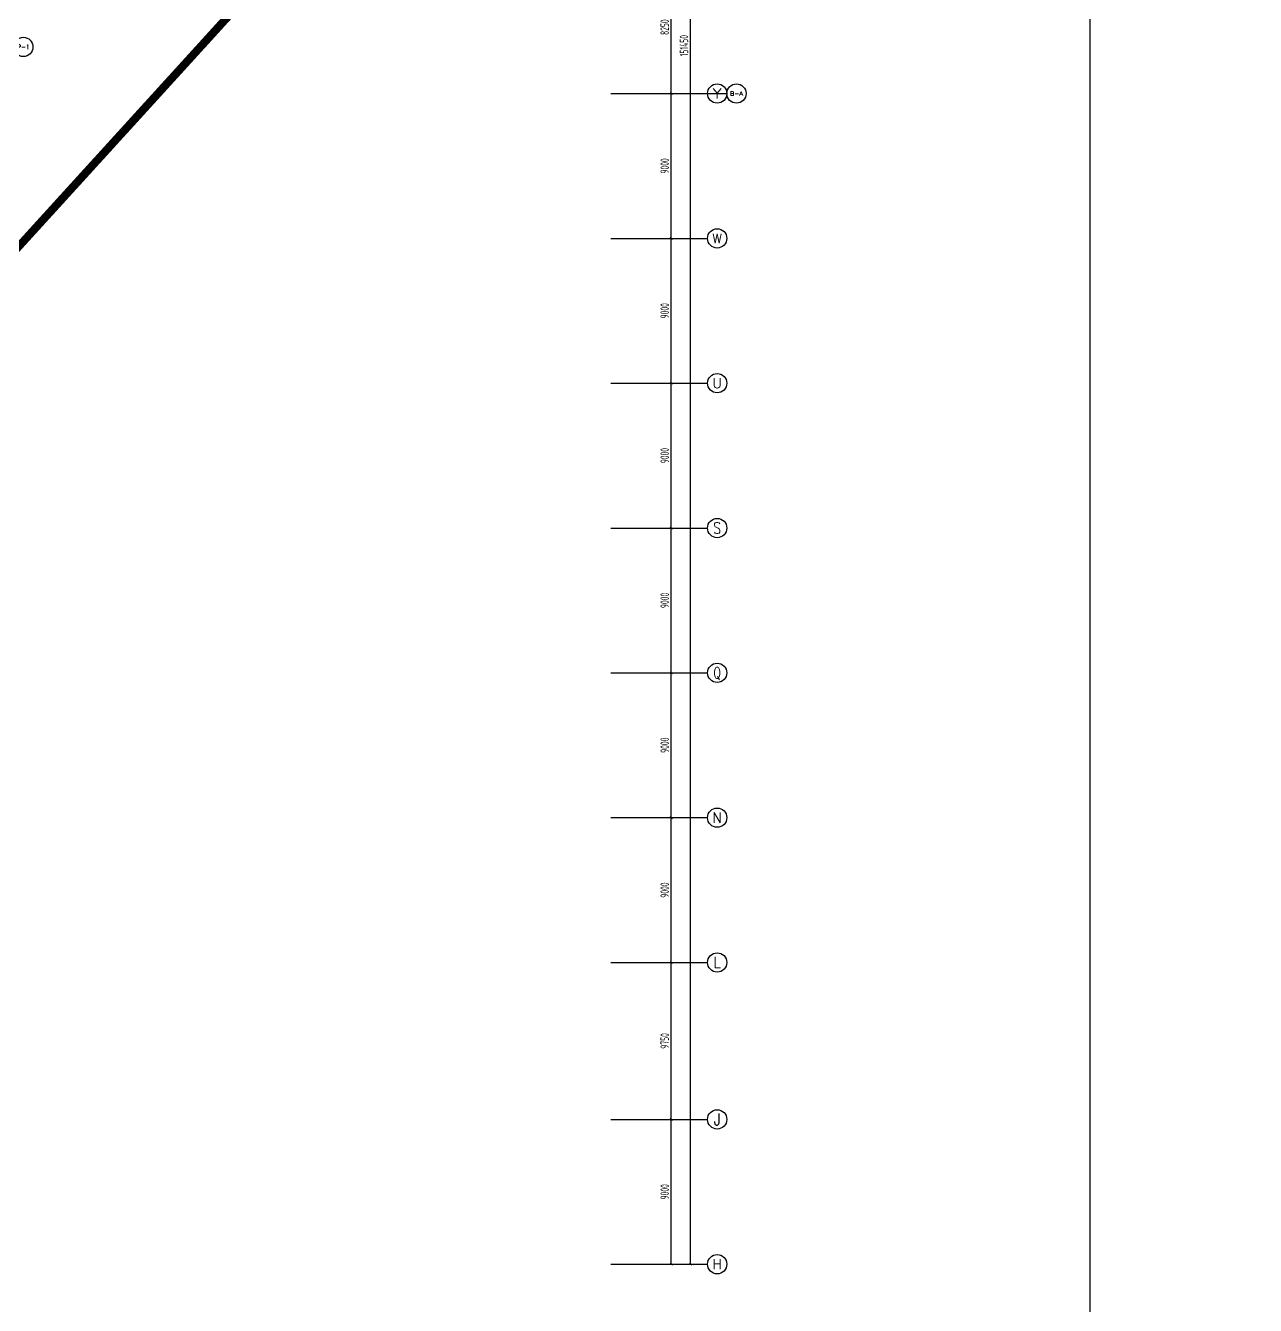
# Model space of a CAD drawing. Extents: x -2120532 to 1934524, y -1331911 to 424203.
# Drawn here: x 108697 to 185115, y -321820 to -242289 of the extents above; entities that cross this region are included whole.
import ezdxf
from ezdxf.enums import TextEntityAlignment as Align

# ---------------------------------------------------------------- set-up
doc = ezdxf.new("R2010")
doc.units = 0
doc.header["$LTSCALE"] = 10
doc.linetypes.add('ACAD_ISO05W100', pattern=[34, 24, -3, 0.5, -3, 0.5, -3])
for name, color, linetype in [('A-PUB_TITLE', 4, 'Continuous'), ('A-REDLINE', 1, 'ACAD_ISO05W100'), ('AXIS', 3, 'Continuous'), ('AXIS_TEXT', 7, 'Continuous')]:
    doc.layers.add(name, color=color, linetype=linetype)
doc.styles.add('_TCH_AXIS', font='COMPLEX', dxfattribs={"bigfont": 'GBCBIG'})
doc.styles.add('COMPLEX', font='COMPLEX.shx', dxfattribs={"width": 0.65})
doc.styles.add('STANDARD_T3', font='TSSDENG.shx', dxfattribs={"width": 0.56, "bigfont": 'TSSDCHN.shx'})
doc.dimstyles.new('_TCH_ARCH&&150', dxfattribs={"dimtxt": 525, "dimasz": 150, "dimexe": 375, "dimexo": 450, "dimgap": 150, "dimtad": 1, "dimdec": 0, "dimzin": 0, "dimdsep": 46, "dimtxsty": 'STANDARD_T3', "dimblk": 'ARCHTICK', "dimcen": 0.09, "dimclrt": 7, "dimazin": 2, "dimtfac": 1, "dimtdec": 0, "dimtix": 1, "dimtmove": 2, "dimatfit": 3, "dimfxl": 0, "dimtolj": 1, "dimtzin": 0, "dimarcsym": 0})

# ---------------------------------------------------------------- blocks, each defined once
blk = doc.blocks.new('_ArchTick')
at = {"color": 0, "linetype": 'ByBlock', "const_width": 0.4}
blk.add_lwpolyline([(-0.5, -0.5), (0.5, 0.5)], dxfattribs=at)
blk = doc.blocks.new('*D127')
at = {"layer": 'AXIS', "color": 0, "lineweight": -2, "transparency": 16777216}
for p, q in [((145520, -167810), (150395, -167810)), ((150020, -319260), (150020, -167810)), ((145520, -319260), (150395, -319260))]:
    blk.add_line(p, q, dxfattribs=at)
at = {"layer": 'Defpoints', "color": 0, "transparency": 16777216}
for p in [(145070, -167810), (150020, -167810), (145070, -319260)]:
    blk.add_point(p, dxfattribs=at)
at = {"layer": 'AXIS', "color": 0, "lineweight": -2, "transparency": 16777216, "xscale": 150, "yscale": 150, "zscale": 150}
for p, rotation in [((150020, -167810), 90), ((150020, -319260), 270)]:
    blk.add_blockref('_ArchTick', p, dxfattribs=dict(at, rotation=rotation))
at = {"layer": 'AXIS', "color": 7, "transparency": 16777216, "insert": (149608, -243535), "char_height": 525, "attachment_point": 5, "rotation": 90, "style": 'STANDARD_T3'}
blk.add_mtext('\\A1;151450', dxfattribs=at)
blk = doc.blocks.new('*D130')
at = {"layer": 'AXIS', "color": 0, "lineweight": -2, "transparency": 16777216}
for p, q in [((145520, -310260), (149195, -310260)), ((148820, -319260), (148820, -310260)), ((145520, -319260), (149195, -319260))]:
    blk.add_line(p, q, dxfattribs=at)
at = {"layer": 'Defpoints', "color": 0, "transparency": 16777216}
for p in [(145070, -310260), (148820, -310260), (145070, -319260)]:
    blk.add_point(p, dxfattribs=at)
at = {"layer": 'AXIS', "color": 0, "lineweight": -2, "transparency": 16777216, "xscale": 150, "yscale": 150, "zscale": 150}
for p, rotation in [((148820, -310260), 90), ((148820, -319260), 270)]:
    blk.add_blockref('_ArchTick', p, dxfattribs=dict(at, rotation=rotation))
at = {"layer": 'AXIS', "color": 7, "transparency": 16777216, "insert": (148408, -314760), "char_height": 525, "attachment_point": 5, "rotation": 90, "style": 'STANDARD_T3'}
blk.add_mtext('\\A1;9000', dxfattribs=at)
blk = doc.blocks.new('*D131')
at = {"layer": 'AXIS', "color": 0, "lineweight": -2, "transparency": 16777216}
for p, q in [((145520, -300510), (149195, -300510)), ((148820, -310260), (148820, -300510)), ((145520, -310260), (149195, -310260))]:
    blk.add_line(p, q, dxfattribs=at)
at = {"layer": 'Defpoints', "color": 0, "transparency": 16777216}
for p in [(145070, -300510), (148820, -300510), (145070, -310260)]:
    blk.add_point(p, dxfattribs=at)
at = {"layer": 'AXIS', "color": 0, "lineweight": -2, "transparency": 16777216, "xscale": 150, "yscale": 150, "zscale": 150}
for p, rotation in [((148820, -300510), 90), ((148820, -310260), 270)]:
    blk.add_blockref('_ArchTick', p, dxfattribs=dict(at, rotation=rotation))
at = {"layer": 'AXIS', "color": 7, "transparency": 16777216, "insert": (148408, -305385), "char_height": 525, "attachment_point": 5, "rotation": 90, "style": 'STANDARD_T3'}
blk.add_mtext('\\A1;9750', dxfattribs=at)
blk = doc.blocks.new('*D132')
at = {"layer": 'AXIS', "color": 0, "lineweight": -2, "transparency": 16777216}
for p, q in [((145520, -291510), (149195, -291510)), ((148820, -300510), (148820, -291510)), ((145520, -300510), (149195, -300510))]:
    blk.add_line(p, q, dxfattribs=at)
at = {"layer": 'Defpoints', "color": 0, "transparency": 16777216}
for p in [(145070, -291510), (148820, -291510), (145070, -300510)]:
    blk.add_point(p, dxfattribs=at)
at = {"layer": 'AXIS', "color": 0, "lineweight": -2, "transparency": 16777216, "xscale": 150, "yscale": 150, "zscale": 150}
for p, rotation in [((148820, -291510), 90), ((148820, -300510), 270)]:
    blk.add_blockref('_ArchTick', p, dxfattribs=dict(at, rotation=rotation))
at = {"layer": 'AXIS', "color": 7, "transparency": 16777216, "insert": (148408, -296010), "char_height": 525, "attachment_point": 5, "rotation": 90, "style": 'STANDARD_T3'}
blk.add_mtext('\\A1;9000', dxfattribs=at)
blk = doc.blocks.new('*D133')
at = {"layer": 'AXIS', "color": 0, "lineweight": -2, "transparency": 16777216}
for p, q in [((145520, -282510), (149195, -282510)), ((148820, -291510), (148820, -282510)), ((145520, -291510), (149195, -291510))]:
    blk.add_line(p, q, dxfattribs=at)
at = {"layer": 'Defpoints', "color": 0, "transparency": 16777216}
for p in [(145070, -282510), (148820, -282510), (145070, -291510)]:
    blk.add_point(p, dxfattribs=at)
at = {"layer": 'AXIS', "color": 0, "lineweight": -2, "transparency": 16777216, "xscale": 150, "yscale": 150, "zscale": 150}
for p, rotation in [((148820, -282510), 90), ((148820, -291510), 270)]:
    blk.add_blockref('_ArchTick', p, dxfattribs=dict(at, rotation=rotation))
at = {"layer": 'AXIS', "color": 7, "transparency": 16777216, "insert": (148408, -287010), "char_height": 525, "attachment_point": 5, "rotation": 90, "style": 'STANDARD_T3'}
blk.add_mtext('\\A1;9000', dxfattribs=at)
blk = doc.blocks.new('*D134')
at = {"layer": 'AXIS', "color": 0, "lineweight": -2, "transparency": 16777216}
for p, q in [((145520, -273510), (149195, -273510)), ((148820, -282510), (148820, -273510)), ((145520, -282510), (149195, -282510))]:
    blk.add_line(p, q, dxfattribs=at)
at = {"layer": 'Defpoints', "color": 0, "transparency": 16777216}
for p in [(145070, -273510), (148820, -273510), (145070, -282510)]:
    blk.add_point(p, dxfattribs=at)
at = {"layer": 'AXIS', "color": 0, "lineweight": -2, "transparency": 16777216, "xscale": 150, "yscale": 150, "zscale": 150}
for p, rotation in [((148820, -273510), 90), ((148820, -282510), 270)]:
    blk.add_blockref('_ArchTick', p, dxfattribs=dict(at, rotation=rotation))
at = {"layer": 'AXIS', "color": 7, "transparency": 16777216, "insert": (148408, -278010), "char_height": 525, "attachment_point": 5, "rotation": 90, "style": 'STANDARD_T3'}
blk.add_mtext('\\A1;9000', dxfattribs=at)
blk = doc.blocks.new('*D135')
at = {"layer": 'AXIS', "color": 0, "lineweight": -2, "transparency": 16777216}
for p, q in [((145520, -264510), (149195, -264510)), ((148820, -273510), (148820, -264510)), ((145520, -273510), (149195, -273510))]:
    blk.add_line(p, q, dxfattribs=at)
at = {"layer": 'Defpoints', "color": 0, "transparency": 16777216}
for p in [(145070, -264510), (148820, -264510), (145070, -273510)]:
    blk.add_point(p, dxfattribs=at)
at = {"layer": 'AXIS', "color": 0, "lineweight": -2, "transparency": 16777216, "xscale": 150, "yscale": 150, "zscale": 150}
for p, rotation in [((148820, -264510), 90), ((148820, -273510), 270)]:
    blk.add_blockref('_ArchTick', p, dxfattribs=dict(at, rotation=rotation))
at = {"layer": 'AXIS', "color": 7, "transparency": 16777216, "insert": (148408, -269010), "char_height": 525, "attachment_point": 5, "rotation": 90, "style": 'STANDARD_T3'}
blk.add_mtext('\\A1;9000', dxfattribs=at)
blk = doc.blocks.new('*D136')
at = {"layer": 'AXIS', "color": 0, "lineweight": -2, "transparency": 16777216}
for p, q in [((145520, -255510), (149195, -255510)), ((148820, -264510), (148820, -255510)), ((145520, -264510), (149195, -264510))]:
    blk.add_line(p, q, dxfattribs=at)
at = {"layer": 'Defpoints', "color": 0, "transparency": 16777216}
for p in [(145070, -255510), (148820, -255510), (145070, -264510)]:
    blk.add_point(p, dxfattribs=at)
at = {"layer": 'AXIS', "color": 0, "lineweight": -2, "transparency": 16777216, "xscale": 150, "yscale": 150, "zscale": 150}
for p, rotation in [((148820, -255510), 90), ((148820, -264510), 270)]:
    blk.add_blockref('_ArchTick', p, dxfattribs=dict(at, rotation=rotation))
at = {"layer": 'AXIS', "color": 7, "transparency": 16777216, "insert": (148408, -260010), "char_height": 525, "attachment_point": 5, "rotation": 90, "style": 'STANDARD_T3'}
blk.add_mtext('\\A1;9000', dxfattribs=at)
blk = doc.blocks.new('*D137')
at = {"layer": 'AXIS', "color": 0, "lineweight": -2, "transparency": 16777216}
for p, q in [((145520, -246510), (149195, -246510)), ((148820, -255510), (148820, -246510)), ((145520, -255510), (149195, -255510))]:
    blk.add_line(p, q, dxfattribs=at)
at = {"layer": 'Defpoints', "color": 0, "transparency": 16777216}
for p in [(145070, -246510), (148820, -246510), (145070, -255510)]:
    blk.add_point(p, dxfattribs=at)
at = {"layer": 'AXIS', "color": 0, "lineweight": -2, "transparency": 16777216, "xscale": 150, "yscale": 150, "zscale": 150}
for p, rotation in [((148820, -246510), 90), ((148820, -255510), 270)]:
    blk.add_blockref('_ArchTick', p, dxfattribs=dict(at, rotation=rotation))
at = {"layer": 'AXIS', "color": 7, "transparency": 16777216, "insert": (148408, -251010), "char_height": 525, "attachment_point": 5, "rotation": 90, "style": 'STANDARD_T3'}
blk.add_mtext('\\A1;9000', dxfattribs=at)
blk = doc.blocks.new('*D138')
at = {"layer": 'AXIS', "color": 0, "lineweight": -2, "transparency": 16777216}
for p, q in [((145520, -238260), (149195, -238260)), ((148820, -246510), (148820, -238260)), ((145520, -246510), (149195, -246510))]:
    blk.add_line(p, q, dxfattribs=at)
at = {"layer": 'Defpoints', "color": 0, "transparency": 16777216}
for p in [(145070, -238260), (148820, -238260), (145070, -246510)]:
    blk.add_point(p, dxfattribs=at)
at = {"layer": 'AXIS', "color": 0, "lineweight": -2, "transparency": 16777216, "xscale": 150, "yscale": 150, "zscale": 150}
for p, rotation in [((148820, -238260), 90), ((148820, -246510), 270)]:
    blk.add_blockref('_ArchTick', p, dxfattribs=dict(at, rotation=rotation))
at = {"layer": 'AXIS', "color": 7, "transparency": 16777216, "insert": (148408, -242385), "char_height": 525, "attachment_point": 5, "rotation": 90, "style": 'STANDARD_T3'}
blk.add_mtext('\\A1;8250', dxfattribs=at)
blk = doc.blocks.new('_AXISO')
blk.add_circle((0, 0), 0.5)
at = {"layer": 'AXIS_TEXT', "style": 'COMPLEX', "width": 1.041667}
blk.add_attdef('A', text='', height=0.56, dxfattribs=at).set_placement((-0.25, -0.28), (0.25, -0.28), align=Align.FIT)

msp = doc.modelspace()

# ---------------------------------------------------------------- linework, layer by layer
at = {"layer": 'A-PUB_TITLE'}
msp.add_lwpolyline([(174828.1, -61755.5), (174828.1, -481755.5), (-122171.9, -481755.5), (-122171.9, -61755.5)], close=True, dxfattribs=at)
at = {"layer": 'A-REDLINE', "color": 8, "const_width": 500, "flags": 128}
msp.add_lwpolyline([(-107392.3, -142842.2), (-93296.7, -144216.6), (-79168.4, -145199), (-65018.3, -145788.8), (-50857.3, -145985.4), (24722.1, -145985.4), (100301.4, -145985.4), (107771.4, -146171.5), (115222.9, -146729.4), (122637.3, -147657.7), (129996.3, -148954), (137281.7, -150615.3), (144475.2, -152637.3), (151559.1, -155015), (158515.9, -157742.6), (165328.1, -160813.2), (171979, -164219.2), (178452, -167952.3), (184731.1, -172003), (113147, -250657.3), (41562.9, -329311.5), (-30021.2, -407965.7), (-107392.3, -385638.9), (-107392.3, -264240.5)], close=True, dxfattribs=at)
at = {"layer": 'AXIS', "color": 8}
for p, q in [((145070.3, -246510.4), (152270.3, -246510.4)), ((145070.3, -246510.4), (151070.3, -246510.4)), ((145070.3, -255510.4), (151070.3, -255510.4)), ((145070.3, -264510.4), (151070.3, -264510.4)), ((145070.3, -273510.4), (151070.3, -273510.4)), ((145070.3, -282510.4), (151070.3, -282510.4)), ((145070.3, -291510.4), (151070.3, -291510.4)), ((145070.3, -300510.4), (151070.3, -300510.4)), ((145070.3, -310260.4), (151070.3, -310260.4)), ((145070.3, -319260.4), (151070.3, -319260.4))]:
    msp.add_line(p, q, dxfattribs=at)

# ---------------------------------------------------------------- block references
ref = msp.add_blockref('_AXISO', (108554.7, -243617.2), dxfattribs=dict(at, xscale=1200, yscale=1200, zscale=1200))
ref.add_attrib('A', 'P-1', dxfattribs={"layer": 'AXIS_TEXT', "height": 290.39, "style": '_TCH_AXIS'}).set_placement((108160.6, -243762.4), (108948.8, -243762.4), align=Align.FIT)
ref = msp.add_blockref('_AXISO', (151670.3, -246510.4), dxfattribs=dict(at, xscale=1200, yscale=1200, zscale=1200))
ref.add_attrib('A', 'Y', dxfattribs={"layer": 'AXIS_TEXT', "height": 622.9, "style": '_TCH_AXIS'}).set_placement((151388.5, -246821.8), (151952.1, -246821.8), align=Align.FIT)
ref = msp.add_blockref('_AXISO', (152870.3, -246510.4), dxfattribs=dict(at, xscale=1200, yscale=1200, zscale=1200))
ref.add_attrib('A', 'B-A', dxfattribs={"layer": 'AXIS_TEXT', "height": 254.69, "style": '_TCH_AXIS'}).set_placement((152470.1, -246637.7), (153270.5, -246637.7), align=Align.FIT)
ref = msp.add_blockref('_AXISO', (151670.3, -255510.4), dxfattribs=dict(at, xscale=1200, yscale=1200, zscale=1200))
ref.add_attrib('A', 'W', dxfattribs={"layer": 'AXIS_TEXT', "height": 580, "style": '_TCH_AXIS'}).set_placement((151366.5, -255800.4), (151974.1, -255800.4), align=Align.FIT)
ref = msp.add_blockref('_AXISO', (151670.3, -264510.4), dxfattribs=dict(at, xscale=1200, yscale=1200, zscale=1200))
ref.add_attrib('A', 'U', dxfattribs={"layer": 'AXIS_TEXT', "height": 608.3, "style": '_TCH_AXIS'}).set_placement((151380.7, -264814.5), (151960, -264814.5), align=Align.FIT)
ref = msp.add_blockref('_AXISO', (151670.3, -273510.4), dxfattribs=dict(at, xscale=1200, yscale=1200, zscale=1200))
ref.add_attrib('A', 'S', dxfattribs={"layer": 'AXIS_TEXT', "height": 698.9, "style": '_TCH_AXIS'}).set_placement((151437.3, -273859.9), (151903.3, -273859.9), align=Align.FIT)
ref = msp.add_blockref('_AXISO', (151670.3, -282510.4), dxfattribs=dict(at, xscale=1200, yscale=1200, zscale=1200))
ref.add_attrib('A', 'Q', dxfattribs={"layer": 'AXIS_TEXT', "height": 715.4, "style": '_TCH_AXIS', "width": 0.807692}).set_placement((151450.2, -282868.1), (151890.4, -282868.1), align=Align.FIT)
ref = msp.add_blockref('_AXISO', (151670.3, -291510.4), dxfattribs=dict(at, xscale=1200, yscale=1200, zscale=1200))
ref.add_attrib('A', 'N', dxfattribs={"layer": 'AXIS_TEXT', "height": 622.9, "style": '_TCH_AXIS'}).set_placement((151388.5, -291821.8), (151952.1, -291821.8), align=Align.FIT)
ref = msp.add_blockref('_AXISO', (151670.3, -300510.4), dxfattribs=dict(at, xscale=1200, yscale=1200, zscale=1200))
ref.add_attrib('A', 'L', dxfattribs={"layer": 'AXIS_TEXT', "height": 683.5, "style": '_TCH_AXIS'}).set_placement((151426.2, -300852.2), (151914.4, -300852.2), align=Align.FIT)
ref = msp.add_blockref('_AXISO', (151670.3, -310260.4), dxfattribs=dict(at, xscale=1200, yscale=1200, zscale=1200))
ref.add_attrib('A', 'J', dxfattribs={"layer": 'AXIS_TEXT', "height": 744.1, "style": '_TCH_AXIS'}).set_placement((151475.4, -310632.5), (151865.2, -310632.5), align=Align.FIT)
ref = msp.add_blockref('_AXISO', (151670.3, -319260.4), dxfattribs=dict(at, xscale=1200, yscale=1200, zscale=1200))
ref.add_attrib('A', 'H', dxfattribs={"layer": 'AXIS_TEXT', "height": 608.3, "style": '_TCH_AXIS'}).set_placement((151380.7, -319564.5), (151960, -319564.5), align=Align.FIT)

# ---------------------------------------------------------------- dimensions: what is measured, and where the dimension line sits
for p1, p2, distance, picture, middle in [((145070.3, -319260.4), (145070.3, -167810.4), -4950, '*D127', (149607.8, -243535.4)), ((145070.3, -246510.4), (145070.3, -238260.4), -3750, '*D138', (148407.8, -242385.4)), ((145070.3, -255510.4), (145070.3, -246510.4), -3750, '*D137', (148407.8, -251010.4)), ((145070.3, -264510.4), (145070.3, -255510.4), -3750, '*D136', (148407.8, -260010.4)), ((145070.3, -273510.4), (145070.3, -264510.4), -3750, '*D135', (148407.8, -269010.4)), ((145070.3, -282510.4), (145070.3, -273510.4), -3750, '*D134', (148407.8, -278010.4)), ((145070.3, -291510.4), (145070.3, -282510.4), -3750, '*D133', (148407.8, -287010.4)), ((145070.3, -300510.4), (145070.3, -291510.4), -3750, '*D132', (148407.8, -296010.4)), ((145070.3, -310260.4), (145070.3, -300510.4), -3750, '*D131', (148407.8, -305385.4)), ((145070.3, -319260.4), (145070.3, -310260.4), -3750, '*D130', (148407.8, -314760.4))]:
    dim = msp.add_aligned_dim(p1=p1, p2=p2, distance=distance, dimstyle='_TCH_ARCH&&150', dxfattribs=at)
    dim.commit()
    dim.dimension.update_dxf_attribs({"geometry": picture, "text_midpoint": middle})

doc.saveas('drawing.dxf')
